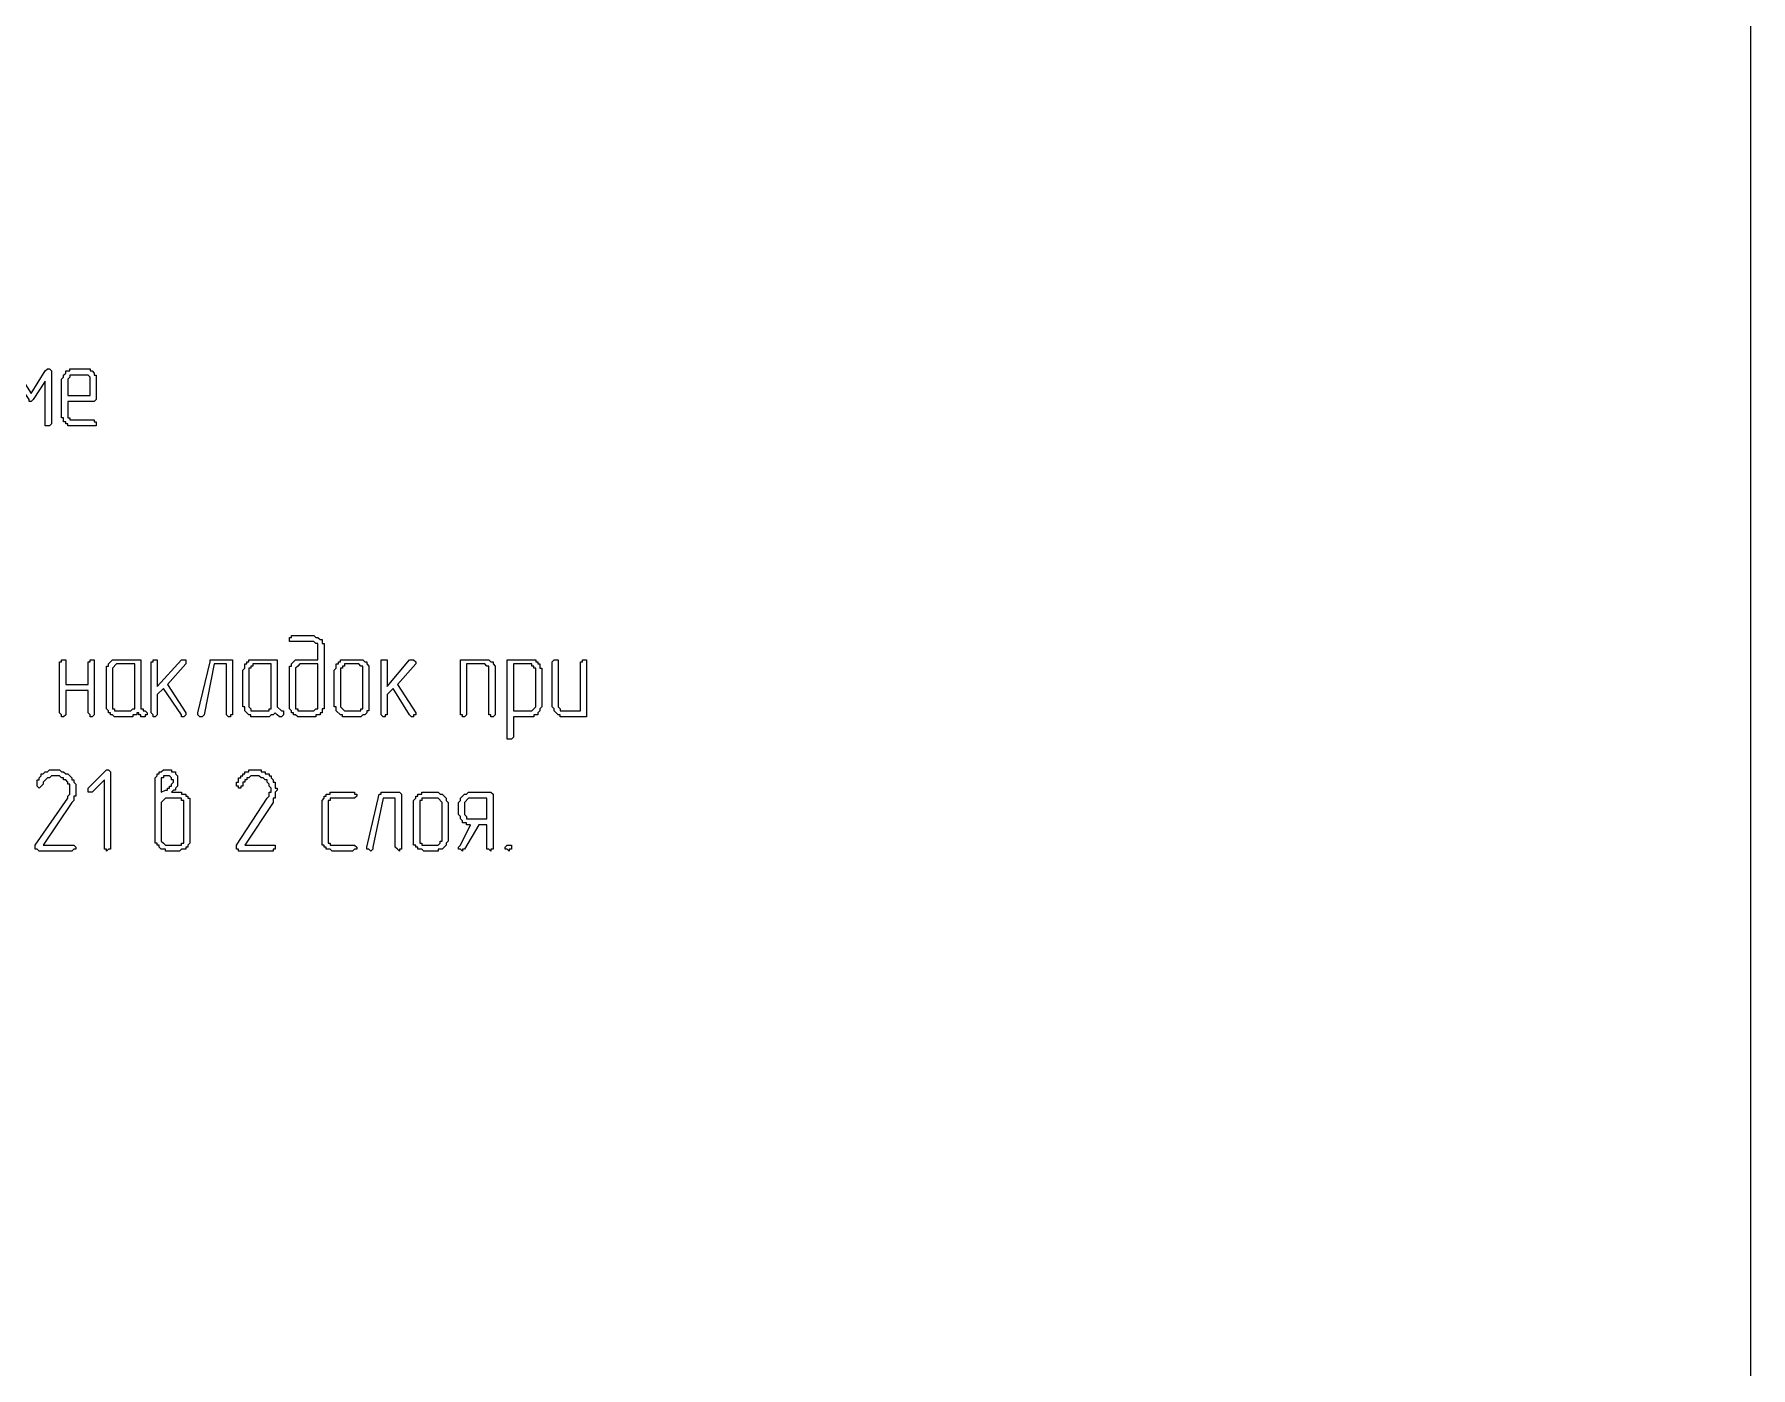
# Model space of a CAD drawing. Header units: millimetres. Extents: x 1 to 1188, y 1 to 840.
# Drawn here: x 1131.2 to 1184.8, y 61.7 to 103.4 of the extents above; entities that cross this region are included whole.
import ezdxf

# ---------------------------------------------------------------- set-up
doc = ezdxf.new("R2010")
doc.units = ezdxf.units.MM
doc.layers.add('GEOMETRY', color=7, linetype='Continuous')

msp = doc.modelspace()

# ---------------------------------------------------------------- linework, layer by layer
at = {"layer": 'GEOMETRY'}
for points in [[(1184.79, 5.658), (20.835, 5.658), (20.835, 836.683), (1184.79, 836.683)], [(1131.768, 91.193), (1131.704, 91.13), (1131.577, 91.13), (1131.577, 92.527), (1131.196, 91.955), (1131.132, 91.892), (1131.069, 91.892), (1131.069, 91.955), (1130.689, 92.527), (1130.689, 91.13), (1130.497, 91.13), (1130.497, 92.907), (1130.689, 92.907), (1130.689, 92.844), (1131.132, 92.145), (1131.577, 92.844), (1131.641, 92.907), (1131.704, 92.907), (1131.768, 92.844)], [(1132.276, 91.892), (1132.276, 91.383), (1132.339, 91.383), (1132.339, 91.32), (1133.102, 91.32), (1133.102, 91.256), (1133.165, 91.256), (1133.165, 91.13), (1132.276, 91.13), (1132.276, 91.193), (1132.213, 91.193), (1132.213, 91.256), (1132.148, 91.256), (1132.148, 91.383), (1132.085, 91.383), (1132.085, 92.59), (1132.148, 92.654), (1132.148, 92.717), (1132.213, 92.781), (1132.213, 92.844), (1132.339, 92.844), (1132.339, 92.907), (1132.973, 92.907), (1132.973, 92.844), (1133.038, 92.844), (1133.102, 92.781), (1133.102, 92.717), (1133.165, 92.717), (1133.165, 91.955), (1133.102, 91.892)], [(1132.276, 92.082), (1132.973, 92.082), (1132.973, 92.654), (1132.91, 92.717), (1132.339, 92.717), (1132.339, 92.654), (1132.276, 92.59)], [(1140.085, 83.827), (1140.085, 84.335), (1140.022, 84.335), (1139.959, 84.398), (1139.197, 84.398), (1139.197, 84.526), (1139.26, 84.526), (1139.26, 84.589), (1139.959, 84.589), (1140.022, 84.526), (1140.085, 84.526), (1140.15, 84.463), (1140.214, 84.463), (1140.214, 84.335), (1140.277, 84.335), (1140.277, 82.303), (1140.214, 82.303), (1140.214, 82.177), (1140.15, 82.177), (1140.15, 82.113), (1140.022, 82.113), (1140.022, 82.048), (1139.452, 82.048), (1139.388, 82.113), (1139.323, 82.113), (1139.323, 82.177), (1139.26, 82.177), (1139.26, 82.24), (1139.197, 82.303), (1139.197, 83.636), (1139.26, 83.636), (1139.26, 83.701), (1139.323, 83.764), (1139.388, 83.827)], [(1132.91, 83.065), (1132.91, 83.764), (1132.973, 83.764), (1132.973, 83.827), (1133.102, 83.827), (1133.102, 82.113), (1133.038, 82.048), (1132.973, 82.048), (1132.973, 82.113), (1132.91, 82.177), (1132.91, 82.875), (1132.213, 82.875), (1132.213, 82.113), (1132.148, 82.048), (1132.085, 82.048), (1132.085, 82.113), (1132.021, 82.177), (1132.021, 83.764), (1132.085, 83.764), (1132.085, 83.827), (1132.213, 83.827), (1132.213, 83.065)], [(1134.689, 82.24), (1134.752, 82.177), (1134.752, 82.113), (1134.689, 82.113), (1134.689, 82.048), (1134.561, 82.048), (1134.561, 82.113), (1134.498, 82.113), (1134.498, 82.177), (1134.434, 82.177), (1134.434, 82.113), (1134.307, 82.113), (1134.307, 82.048), (1133.735, 82.048), (1133.672, 82.113), (1133.609, 82.113), (1133.609, 82.177), (1133.545, 82.177), (1133.545, 82.24), (1133.482, 82.303), (1133.482, 83.636), (1133.545, 83.636), (1133.545, 83.701), (1133.672, 83.827), (1134.561, 83.827), (1134.561, 82.303), (1134.626, 82.303), (1134.626, 82.24)], [(1134.371, 82.43), (1134.371, 83.701), (1133.8, 83.701), (1133.672, 83.573), (1133.672, 82.303), (1133.735, 82.303), (1133.735, 82.24), (1134.244, 82.24), (1134.307, 82.303), (1134.371, 82.303)], [(1135.388, 83.065), (1135.958, 82.177), (1135.958, 82.113), (1135.895, 82.048), (1135.831, 82.048), (1135.831, 82.113), (1135.26, 82.939), (1135.069, 82.747), (1135.069, 82.113), (1135.006, 82.048), (1134.943, 82.048), (1134.943, 82.113), (1134.879, 82.177), (1134.879, 83.764), (1134.943, 83.764), (1134.943, 83.827), (1135.069, 83.827), (1135.069, 83.002), (1135.831, 83.827), (1135.958, 83.827), (1135.958, 83.701)], [(1137.419, 82.177), (1137.419, 82.113), (1137.356, 82.113), (1137.356, 82.048), (1137.292, 82.048), (1137.229, 82.113), (1137.229, 83.701), (1136.847, 83.701), (1136.53, 82.113), (1136.467, 82.048), (1136.403, 82.048), (1136.34, 82.113), (1136.34, 82.177), (1136.72, 83.764), (1136.72, 83.827), (1137.419, 83.827)], [(1138.943, 82.24), (1139.006, 82.24), (1139.006, 82.113), (1138.943, 82.048), (1138.88, 82.048), (1138.816, 82.113), (1138.753, 82.177), (1138.689, 82.113), (1138.626, 82.113), (1138.563, 82.048), (1137.991, 82.048), (1137.991, 82.113), (1137.927, 82.113), (1137.801, 82.24), (1137.801, 82.367), (1137.736, 82.367), (1137.736, 83.509), (1137.801, 83.573), (1137.801, 83.701), (1137.864, 83.701), (1137.864, 83.764), (1137.927, 83.764), (1137.927, 83.827), (1138.816, 83.827), (1138.816, 82.367)], [(1138.626, 82.43), (1138.626, 83.701), (1138.054, 83.701), (1138.054, 83.636), (1137.991, 83.636), (1137.991, 83.573), (1137.927, 83.573), (1137.927, 82.367), (1137.991, 82.303), (1137.991, 82.24), (1138.563, 82.24), (1138.563, 82.303), (1138.626, 82.303)], [(1140.085, 83.701), (1139.515, 83.701), (1139.452, 83.636), (1139.388, 83.573), (1139.388, 82.303), (1139.452, 82.303), (1139.452, 82.24), (1139.959, 82.24), (1140.022, 82.303), (1140.085, 82.303)], [(1141.673, 82.43), (1141.673, 82.24), (1141.61, 82.24), (1141.61, 82.177), (1141.546, 82.113), (1141.483, 82.113), (1141.419, 82.048), (1140.848, 82.048), (1140.848, 82.113), (1140.784, 82.113), (1140.657, 82.24), (1140.657, 82.367), (1140.594, 82.367), (1140.594, 83.509), (1140.657, 83.573), (1140.657, 83.701), (1140.721, 83.701), (1140.721, 83.764), (1140.784, 83.764), (1140.784, 83.827), (1141.483, 83.827), (1141.546, 83.764), (1141.61, 83.764), (1141.61, 83.701), (1141.673, 83.636)], [(1141.483, 82.43), (1141.483, 83.636), (1141.419, 83.636), (1141.356, 83.701), (1140.911, 83.701), (1140.911, 83.636), (1140.848, 83.636), (1140.848, 83.573), (1140.784, 83.573), (1140.784, 82.367), (1140.911, 82.24), (1141.419, 82.24), (1141.419, 82.303), (1141.483, 82.303)], [(1142.563, 83.065), (1143.134, 82.177), (1143.134, 82.113), (1143.07, 82.113), (1143.07, 82.048), (1143.007, 82.048), (1142.944, 82.113), (1142.435, 82.939), (1142.245, 82.747), (1142.245, 82.113), (1142.181, 82.113), (1142.181, 82.048), (1142.118, 82.048), (1142.055, 82.113), (1142.055, 83.827), (1142.245, 83.827), (1142.245, 83.002), (1142.944, 83.827), (1143.07, 83.827), (1143.134, 83.764), (1143.134, 83.701)], [(1145.61, 82.177), (1145.61, 82.113), (1145.547, 82.048), (1145.483, 82.048), (1145.483, 82.113), (1145.42, 82.113), (1145.42, 83.636), (1145.356, 83.636), (1145.293, 83.701), (1144.721, 83.701), (1144.721, 82.113), (1144.658, 82.048), (1144.594, 82.048), (1144.594, 82.113), (1144.531, 82.113), (1144.531, 83.827), (1145.42, 83.827), (1145.483, 83.764), (1145.547, 83.764), (1145.547, 83.701), (1145.61, 83.636)], [(1146.182, 82.048), (1146.182, 81.414), (1146.119, 81.351), (1145.992, 81.351), (1145.992, 83.827), (1146.881, 83.827), (1146.881, 83.764), (1146.944, 83.764), (1146.944, 83.701), (1147.007, 83.701), (1147.007, 83.573), (1147.071, 83.573), (1147.071, 82.367), (1147.007, 82.303), (1147.007, 82.24), (1146.944, 82.177), (1146.944, 82.113), (1146.817, 82.113), (1146.817, 82.048)], [(1146.182, 82.24), (1146.754, 82.24), (1146.881, 82.367), (1146.881, 83.573), (1146.817, 83.573), (1146.817, 83.636), (1146.754, 83.636), (1146.754, 83.701), (1146.182, 83.701)], [(1148.468, 82.177), (1148.468, 82.048), (1147.643, 82.048), (1147.643, 82.113), (1147.579, 82.113), (1147.452, 82.24), (1147.452, 82.303), (1147.389, 82.367), (1147.389, 83.764), (1147.452, 83.827), (1147.579, 83.827), (1147.579, 82.367), (1147.643, 82.303), (1147.643, 82.24), (1148.278, 82.24), (1148.278, 83.764), (1148.341, 83.764), (1148.341, 83.827), (1148.468, 83.827)], [(1132.403, 77.858), (1131.386, 77.858), (1131.323, 77.921), (1131.259, 77.921), (1131.259, 78.048), (1132.276, 79.509), (1132.276, 79.572), (1132.339, 79.635), (1132.339, 79.954), (1132.276, 79.954), (1132.276, 80.017), (1132.213, 80.081), (1132.148, 80.081), (1132.148, 80.144), (1132.085, 80.144), (1132.021, 80.207), (1131.768, 80.207), (1131.704, 80.144), (1131.641, 80.144), (1131.514, 80.017), (1131.514, 79.954), (1131.451, 79.89), (1131.386, 79.827), (1131.323, 79.89), (1131.323, 80.081), (1131.386, 80.081), (1131.386, 80.144), (1131.451, 80.207), (1131.451, 80.271), (1131.514, 80.271), (1131.577, 80.334), (1131.641, 80.334), (1131.704, 80.398), (1132.021, 80.398), (1132.085, 80.334), (1132.148, 80.334), (1132.213, 80.271), (1132.276, 80.271), (1132.403, 80.144), (1132.403, 80.081), (1132.466, 80.081), (1132.466, 80.017), (1132.53, 79.954), (1132.53, 79.572), (1132.466, 79.572), (1132.466, 79.445), (1132.403, 79.382), (1131.514, 78.048), (1132.466, 78.048), (1132.53, 77.985), (1132.53, 77.921), (1132.466, 77.921)], [(1133.609, 77.985), (1133.609, 77.921), (1133.545, 77.921), (1133.482, 77.858), (1133.482, 77.921), (1133.419, 77.921), (1133.419, 80.081), (1133.038, 79.7), (1132.91, 79.7), (1132.91, 79.827), (1133.419, 80.334), (1133.482, 80.398), (1133.545, 80.398), (1133.609, 80.334)], [(1135.514, 79.7), (1135.831, 79.7), (1135.831, 79.635), (1135.958, 79.635), (1135.958, 79.572), (1136.022, 79.572), (1136.022, 79.509), (1136.085, 79.509), (1136.085, 78.113), (1136.022, 78.048), (1136.022, 77.985), (1135.958, 77.985), (1135.958, 77.921), (1135.831, 77.921), (1135.768, 77.858), (1135.323, 77.858), (1135.323, 77.921), (1135.196, 77.921), (1135.133, 77.985), (1135.133, 78.048), (1135.069, 78.048), (1135.069, 78.113), (1135.006, 78.113), (1135.006, 80.144), (1135.069, 80.207), (1135.069, 80.271), (1135.133, 80.271), (1135.133, 80.334), (1135.196, 80.334), (1135.26, 80.398), (1135.514, 80.398), (1135.514, 80.334), (1135.641, 80.334), (1135.641, 80.271), (1135.705, 80.207), (1135.705, 79.89), (1135.641, 79.827), (1135.641, 79.764), (1135.578, 79.764)], [(1138.689, 77.858), (1137.609, 77.858), (1137.609, 77.921), (1137.546, 77.921), (1137.546, 78.048), (1138.498, 79.509), (1138.563, 79.572), (1138.563, 79.7), (1138.626, 79.7), (1138.626, 79.827), (1138.563, 79.89), (1138.563, 79.954), (1138.498, 80.017), (1138.498, 80.081), (1138.435, 80.081), (1138.371, 80.144), (1138.308, 80.144), (1138.244, 80.207), (1137.991, 80.207), (1137.927, 80.144), (1137.864, 80.144), (1137.864, 80.081), (1137.801, 80.081), (1137.801, 80.017), (1137.736, 80.017), (1137.736, 79.89), (1137.673, 79.89), (1137.673, 79.827), (1137.609, 79.827), (1137.609, 79.89), (1137.546, 79.89), (1137.546, 80.017), (1137.609, 80.017), (1137.609, 80.144), (1137.673, 80.144), (1137.673, 80.207), (1137.736, 80.207), (1137.736, 80.271), (1137.801, 80.271), (1137.801, 80.334), (1137.927, 80.334), (1137.927, 80.398), (1138.308, 80.398), (1138.308, 80.334), (1138.435, 80.334), (1138.435, 80.271), (1138.563, 80.271), (1138.563, 80.207), (1138.626, 80.207), (1138.626, 80.144), (1138.689, 80.081), (1138.689, 80.017), (1138.753, 80.017), (1138.753, 79.827), (1138.816, 79.827), (1138.816, 79.764), (1138.753, 79.7), (1138.753, 79.509), (1138.689, 79.509), (1138.689, 79.382), (1137.801, 78.048), (1138.753, 78.048), (1138.753, 77.921), (1138.689, 77.921)], [(1135.196, 79.7), (1135.323, 79.764), (1135.388, 79.764), (1135.388, 79.827), (1135.451, 79.827), (1135.451, 79.89), (1135.514, 79.89), (1135.514, 79.954), (1135.578, 80.017), (1135.578, 80.081), (1135.514, 80.081), (1135.514, 80.144), (1135.451, 80.207), (1135.26, 80.207), (1135.26, 80.144), (1135.196, 80.144)], [(1135.895, 78.239), (1135.895, 79.445), (1135.831, 79.445), (1135.831, 79.509), (1135.323, 79.509), (1135.196, 79.382), (1135.196, 78.176), (1135.26, 78.113), (1135.323, 78.048), (1135.831, 78.048), (1135.831, 78.113), (1135.895, 78.113)], [(1141.166, 77.858), (1140.531, 77.858), (1140.467, 77.921), (1140.34, 77.921), (1140.34, 77.985), (1140.277, 77.985), (1140.277, 78.048), (1140.214, 78.048), (1140.214, 79.445), (1140.277, 79.509), (1140.277, 79.572), (1140.34, 79.572), (1140.34, 79.635), (1140.467, 79.635), (1140.467, 79.7), (1141.229, 79.7), (1141.229, 79.635), (1141.293, 79.635), (1141.293, 79.572), (1141.229, 79.509), (1140.467, 79.509), (1140.467, 79.445), (1140.404, 79.445), (1140.404, 78.113), (1140.467, 78.113), (1140.467, 78.048), (1141.229, 78.048), (1141.293, 77.985), (1141.293, 77.921), (1141.229, 77.921)], [(1142.69, 77.985), (1142.69, 77.921), (1142.627, 77.921), (1142.627, 77.858), (1142.563, 77.921), (1142.498, 77.985), (1142.498, 79.509), (1142.118, 79.509), (1141.801, 77.985), (1141.801, 77.921), (1141.738, 77.858), (1141.673, 77.921), (1141.61, 77.921), (1141.61, 77.985), (1141.991, 79.635), (1142.055, 79.635), (1142.055, 79.7), (1142.627, 79.7), (1142.69, 79.635)], [(1144.151, 78.239), (1144.151, 78.176), (1144.086, 78.113), (1144.086, 78.048), (1143.959, 77.921), (1143.832, 77.921), (1143.832, 77.858), (1143.389, 77.858), (1143.325, 77.921), (1143.197, 77.921), (1143.197, 77.985), (1143.134, 77.985), (1143.134, 78.048), (1143.07, 78.048), (1143.07, 79.445), (1143.134, 79.509), (1143.134, 79.572), (1143.197, 79.572), (1143.197, 79.635), (1143.325, 79.635), (1143.325, 79.7), (1143.832, 79.7), (1143.896, 79.635), (1143.959, 79.635), (1144.086, 79.509), (1144.086, 79.445), (1144.151, 79.382)], [(1143.959, 78.239), (1143.959, 79.382), (1143.832, 79.509), (1143.325, 79.509), (1143.325, 79.445), (1143.26, 79.445), (1143.26, 78.113), (1143.325, 78.113), (1143.325, 78.048), (1143.832, 78.048), (1143.896, 78.113), (1143.896, 78.176), (1143.959, 78.176)], [(1145.547, 77.985), (1145.547, 77.921), (1145.483, 77.921), (1145.483, 77.858), (1145.42, 77.921), (1145.356, 77.921), (1145.356, 78.683), (1145.103, 78.683), (1144.658, 77.921), (1144.594, 77.921), (1144.594, 77.858), (1144.531, 77.921), (1144.468, 77.921), (1144.468, 77.985), (1144.531, 78.048), (1144.848, 78.683), (1144.721, 78.683), (1144.721, 78.747), (1144.594, 78.747), (1144.594, 78.81), (1144.531, 78.873), (1144.531, 78.938), (1144.468, 79.002), (1144.468, 79.382), (1144.531, 79.445), (1144.531, 79.509), (1144.658, 79.635), (1144.721, 79.635), (1144.785, 79.7), (1145.483, 79.7), (1145.547, 79.635)], [(1145.356, 78.873), (1145.356, 79.509), (1144.785, 79.509), (1144.658, 79.382), (1144.658, 79.002), (1144.721, 78.938), (1144.721, 78.873)], [(1146.055, 78.048), (1146.119, 78.048), (1146.119, 77.921), (1146.055, 77.921), (1146.055, 77.858), (1145.992, 77.921), (1145.928, 77.921), (1145.928, 77.985), (1145.992, 78.048)]]:
    msp.add_lwpolyline(points, close=True, dxfattribs=at)

doc.saveas('drawing.dxf')
